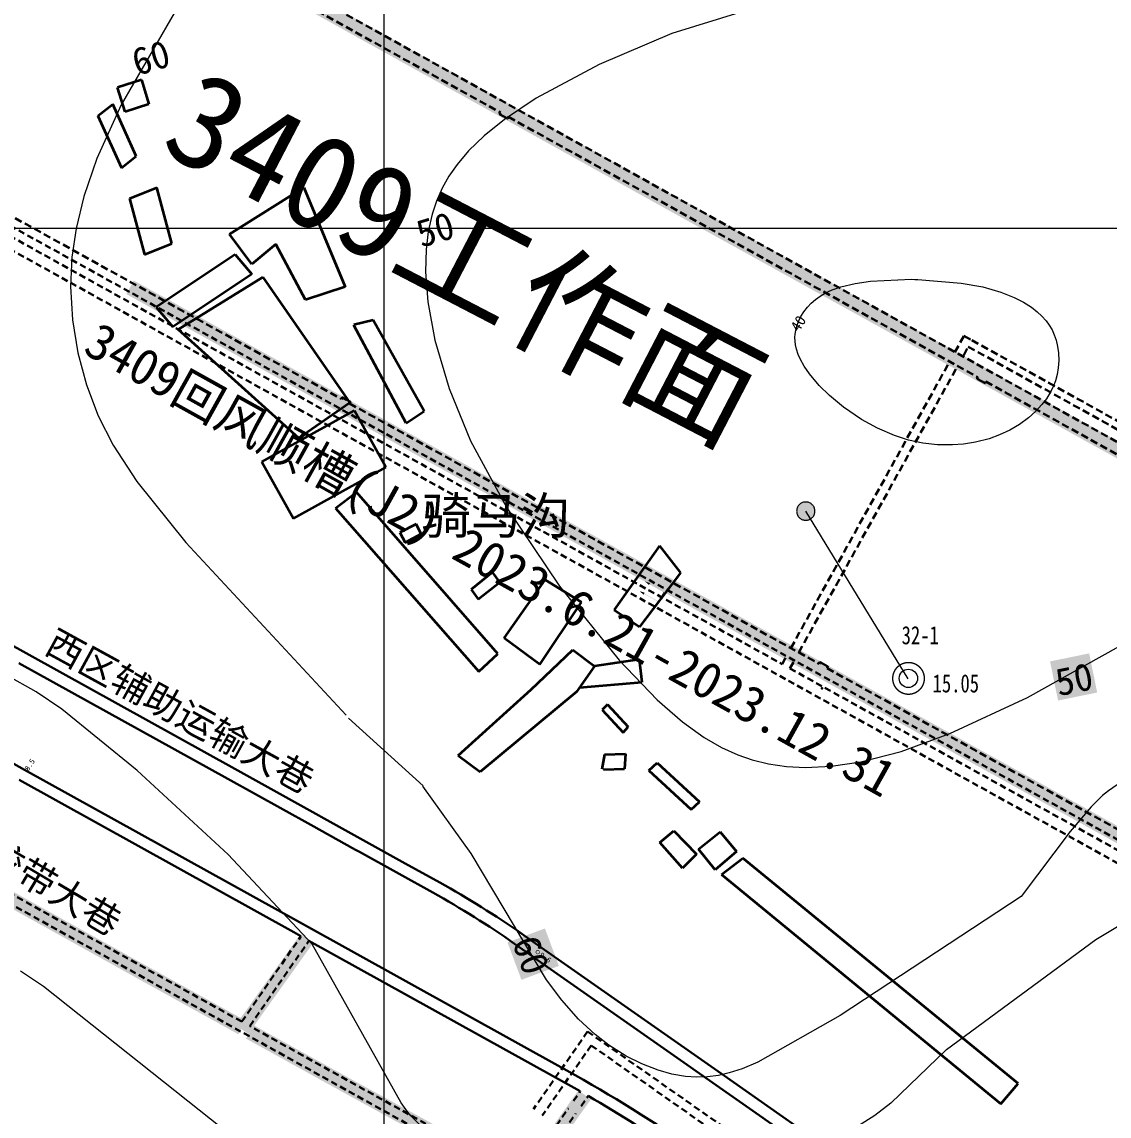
# Model space of a CAD drawing. Header units: inches. Extents: x 36473197 to 36486087, y 3899343 to 3911260.
# Drawn here: x 36479801 to 36480399, y 3906512 to 3907114 of the extents above; entities that cross this region are included whole.
import ezdxf
from ezdxf.enums import TextEntityAlignment as Align

# ---------------------------------------------------------------- set-up
doc = ezdxf.new("R2010")
doc.units = ezdxf.units.IN
doc.header["$MEASUREMENT"] = 0
for name, pattern in [('ACAD_ISO02W100', [15, 12, -3]), ('厚煤层人工分层2_1', [0.005, 0.002, -0.001, 0.002]), ('虚线', [0.0045, 0.00175, -0.001, 0.00175])]:
    doc.linetypes.add(name, pattern=pattern)
doc.layers.get('0').update_dxf_attribs({"lineweight": 0})
doc.layers.get('Defpoints').update_dxf_attribs({"lineweight": 0})
doc.layers.add('0，2022年3季度接续', color=3, linetype='Continuous')
doc.layers.add('0，2022年4季度接续', color=40, linetype='ACAD_ISO02W100')
for name, color, linetype, lineweight in [('4煤底板等值线', 7, 'Continuous', 0), ('七盘区布置', 7, 'Continuous', 0), ('四盘区辅运巷', 7, 'Continuous', 0), ('居民地', 7, 'Continuous', 0), ('巷道掘进尺', 7, 'Continuous', 0), ('巷道注记', 7, 'Continuous', 0), ('经纬网', 7, 'Continuous', 0), ('西区开拓大巷', 7, 'Continuous', 0), ('西区开拓设计', 7, 'Continuous', 0), ('钻孔', 7, 'Continuous', 0), ('钻孔变量', 7, 'Continuous', 0)]:
    doc.layers.add(name, color=color, linetype=linetype, lineweight=lineweight)
doc.layers.add('4煤等高线', color=3, linetype='Continuous', lineweight=0, true_color=0x00ff00)
doc.styles.add('仿宋', font='simfang.ttf')
doc.styles.add('仿宋_GB2312', font='')
doc.styles.add('宋体', font='SIMSUN.TTC')
doc.styles.add('新宋体', font='SIMSUN.TTC')
doc.styles.get('仿宋_GB2312').set_extended_font_data('仿宋_GB2312')
doc.dimstyles.get("Standard").update_dxf_attribs({"dimtxt": 30, "dimasz": 20, "dimexe": 0.18, "dimexo": 0.0625, "dimgap": 0.09, "dimtad": 1, "dimdec": 0, "dimzin": 0, "dimdsep": 46, "dimtxsty": '仿宋', "dimcen": 0.09, "dimclrd": 150, "dimclre": 150, "dimadec": 0, "dimazin": 0, "dimtfac": 1, "dimtdec": 0, "dimtofl": 0, "dimtmove": 0, "dimatfit": 3, "dimfxl": 1, "dimtolj": 1, "dimtzin": 0, "dimlwd": 0, "dimarcsym": 0})

# ---------------------------------------------------------------- blocks, each defined once
blk = doc.blocks.new('变坡点5_1')
at = {"true_color": 0xff0000}
for points in [[(7.09, 6.38), (2.76, -1.51), (2.5, -1.37), (6.82, 6.52)], [(7.48, 6.16), (8.4, 9.08), (6.43, 6.74)], [(6.43, 6.74), (7.48, 6.16)], [(2.56, -1.57), (-0.07, -0.13), (0.07, 0.13), (2.7, -1.31)]]:
    blk.add_hatch(color=1, dxfattribs=at).paths.add_polyline_path(points, flags=17)
blk = doc.blocks.new('临时经纬仪导线点')
at = {"color": 0, "const_width": 0.3}
blk.add_lwpolyline([(1, 0), (0.97, 0.26), (0.87, 0.5), (0.71, 0.71), (0.5, 0.87), (0.26, 0.97), (0, 1), (-0.26, 0.97), (-0.5, 0.87), (-0.71, 0.71), (-0.87, 0.5), (-0.97, 0.26), (-1, 0), (-0.97, -0.26), (-0.87, -0.5), (-0.71, -0.71), (-0.5, -0.87), (-0.26, -0.97), (0, -1), (0.26, -0.97), (0.5, -0.87), (0.71, -0.71), (0.87, -0.5), (0.97, -0.26), (1, 0)], dxfattribs=at)
blk = doc.blocks.new('*D204')
at = {"layer": 'Defpoints', "color": 0, "transparency": 16777216}
for p in [(36476925.52, 3911082.36), (36486060.15, 3904950.04), (36485936.09, 3904772.87)]:
    blk.add_point(p, dxfattribs=at)
at = {"layer": '四盘区辅运巷', "color": 150, "lineweight": -2, "transparency": 16777216}
for p, q in [((36476925.55, 3911082.41), (36477049.68, 3911259.68)), ((36485936.12, 3904772.92), (36486060.25, 3904950.19))]:
    blk.add_line(p, q, dxfattribs=at)
at = {"layer": '四盘区辅运巷', "color": 150, "lineweight": 0, "transparency": 16777216}
blk.add_line((36477065.96, 3911248.06), (36486043.76, 3904961.51), dxfattribs=at)
at = {"layer": '四盘区辅运巷', "color": 150, "transparency": 16777216}
for points in [[(36477067.87, 3911250.79), (36477064.05, 3911245.33), (36477049.58, 3911259.53)], [(36486045.68, 3904964.24), (36486041.85, 3904958.78), (36486060.15, 3904950.04)]]:
    blk.add_solid(points, dxfattribs=at)
at = {"layer": '四盘区辅运巷', "color": 0, "transparency": 16777216, "insert": (36481563.62, 3908117.29), "char_height": 30, "attachment_point": 5, "rotation": 324.99908, "style": '仿宋'}
blk.add_mtext('\\A1;1100', dxfattribs=at)

msp = doc.modelspace()

# ---------------------------------------------------------------- hatches: boundary and pattern name
at = {"layer": '4煤底板等值线', "true_color": 0xffffff}
for points in [[(36480370.49, 3906740.71), (36480366.08, 3906762.21), (36480387.58, 3906766.61), (36480391.98, 3906745.12)], [(36480067.96, 3906607.83), (36480088.53, 3906615.49), (36480096.18, 3906594.93), (36480075.62, 3906587.27)]]:
    msp.add_hatch(color=7, dxfattribs=at).paths.add_polyline_path(points, flags=17)
at = {"layer": '钻孔变量'}
msp.add_hatch(color=7, dxfattribs=at).paths.add_polyline_path([(36480226.84, 3906844.76), (36480226.86, 3906844.32), (36480226.92, 3906843.89), (36480227.01, 3906843.46), (36480227.14, 3906843.05), (36480227.31, 3906842.64), (36480227.51, 3906842.25), (36480227.75, 3906841.88), (36480228.01, 3906841.54), (36480228.31, 3906841.21), (36480228.63, 3906840.92), (36480228.98, 3906840.65), (36480229.35, 3906840.42), (36480229.74, 3906840.21), (36480230.14, 3906840.05), (36480230.56, 3906839.92), (36480230.99, 3906839.82), (36480231.42, 3906839.76), (36480231.86, 3906839.74), (36480232.3, 3906839.76), (36480232.73, 3906839.82), (36480233.16, 3906839.92), (36480233.57, 3906840.05), (36480233.98, 3906840.21), (36480234.37, 3906840.42), (36480234.74, 3906840.65), (36480235.08, 3906840.92), (36480235.41, 3906841.21), (36480235.7, 3906841.54), (36480235.97, 3906841.88), (36480236.2, 3906842.25), (36480236.41, 3906842.64), (36480236.57, 3906843.05), (36480236.7, 3906843.46), (36480236.8, 3906843.89), (36480236.86, 3906844.32), (36480236.88, 3906844.76), (36480236.88, 3906844.76), (36480236.86, 3906845.2), (36480236.8, 3906845.63), (36480236.7, 3906846.06), (36480236.57, 3906846.48), (36480236.41, 3906846.88), (36480236.2, 3906847.27), (36480235.97, 3906847.64), (36480235.7, 3906847.99), (36480235.41, 3906848.31), (36480235.08, 3906848.61), (36480234.74, 3906848.87), (36480234.37, 3906849.11), (36480233.98, 3906849.31), (36480233.57, 3906849.48), (36480233.16, 3906849.61), (36480232.73, 3906849.7), (36480232.3, 3906849.76), (36480231.86, 3906849.78), (36480231.42, 3906849.76), (36480230.99, 3906849.7), (36480230.56, 3906849.61), (36480230.14, 3906849.48), (36480229.74, 3906849.31), (36480229.35, 3906849.11), (36480228.98, 3906848.87), (36480228.63, 3906848.61), (36480228.31, 3906848.31), (36480228.01, 3906847.99), (36480227.75, 3906847.64), (36480227.51, 3906847.27), (36480227.31, 3906846.88), (36480227.14, 3906846.48), (36480227.01, 3906846.06), (36480226.92, 3906845.63), (36480226.86, 3906845.2)], flags=17)

# ---------------------------------------------------------------- linework, layer by layer
at = {"layer": '0，2022年3季度接续', "color": 2, "linetype": 'ACAD_ISO02W100', "ltscale": 5, "const_width": 8.46}
for points in [[(36479262.63, 3907511.48), (36480167.39, 3907008.85)], [(36479860.55, 3906967.73), (36480262.8, 3906744.75)]]:
    msp.add_lwpolyline(points, dxfattribs=at)
at = {"layer": '0，2022年3季度接续', "linetype": 'ACAD_ISO02W100', "ltscale": 5, "const_width": 8.46}
msp.add_lwpolyline([(36480167.39, 3907008.85), (36480527.94, 3906809.38)], dxfattribs=at)
at = {"layer": '0，2022年3季度接续', "color": 3, "linetype": 'ACAD_ISO02W100', "ltscale": 5, "true_color": 0x00ff00, "const_width": 8.46}
msp.add_lwpolyline([(36480262.8, 3906744.75), (36480665.06, 3906521.78)], dxfattribs=at)
at = {"layer": '0，2022年4季度接续', "color": 160, "linetype": 'ACAD_ISO02W100', "ltscale": 5, "const_width": 8.46}
for points in [[(36479605.73, 3906736.83), (36479868.1, 3906590.94)], [(36479922.05, 3906559.99), (36479957.72, 3906609.96)], [(36479868.1, 3906590.94), (36479922.18, 3906561.05)]]:
    msp.add_lwpolyline(points, dxfattribs=at)
at = {"layer": '0，2022年4季度接续', "color": 2, "linetype": 'ACAD_ISO02W100', "ltscale": 5, "const_width": 8.46}
msp.add_lwpolyline([(36479926.3, 3906558.68), (36479980.38, 3906528.79)], dxfattribs=at)
at = {"layer": '0，2022年4季度接续', "color": 3, "linetype": 'ACAD_ISO02W100', "ltscale": 5, "const_width": 8.46}
msp.add_lwpolyline([(36479980.38, 3906528.79), (36480064.95, 3906482.43)], dxfattribs=at)
at = {"layer": '0，2022年4季度接续', "color": 160, "linetype": 'ACAD_ISO02W100', "ltscale": 5, "const_width": 8.46, "elevation": -0.2}
msp.add_lwpolyline([(36480078.07, 3906478.89), (36480110.36, 3906524.03)], dxfattribs=at)
at = {"layer": '4煤底板等值线', "color": 7, "linetype": 'Continuous', "lineweight": 0, "flags": 128}
for points in [[(36479954.88, 3907305.39), (36479950.25, 3907265.64), (36479944.99, 3907242.27), (36479935.34, 3907213.78), (36479916.62, 3907173.68), (36479855.73, 3907067.91), (36479842.33, 3907038.55), (36479835.12, 3907017.65), (36479830.88, 3907000.12), (36479828.62, 3906984.23), (36479827.91, 3906968.1), (36479828.95, 3906949.86), (36479831.86, 3906931.79), (36479836.59, 3906914.14), (36479843.06, 3906897.15), (36479851.2, 3906881.07), (36479864.24, 3906860.97), (36479891.16, 3906827.49), (36479979.37, 3906732.61)], [(36480198, 3907119.36), (36480158.27, 3907107.22), (36480118.25, 3907090.21), (36480083.77, 3907071.58), (36480066.35, 3907060), (36480055.17, 3907051), (36480046.54, 3907042.63), (36480040.21, 3907035.15), (36480035.79, 3907028.81), (36480032.03, 3907022.15), (36480028.96, 3907015.14), (36480026.56, 3907007.83), (36480024.45, 3906998.33), (36480023.25, 3906988.48), (36480022.93, 3906976.32), (36480024.18, 3906959.71), (36480028.02, 3906938.77), (36480035.89, 3906912.13), (36480047.67, 3906883.46), (36480067.67, 3906846.65), (36480096.58, 3906803.6), (36480129.24, 3906762.86), (36480150.21, 3906741.06), (36480164.18, 3906728.97), (36480176.11, 3906720.48), (36480185.59, 3906714.99), (36480194.53, 3906710.89), (36480202.38, 3906708.13), (36480211.42, 3906705.91), (36480221.19, 3906704.5), (36480231.66, 3906703.97), (36480245.84, 3906704.64), (36480262.14, 3906707.05), (36480284.25, 3906712.71), (36480311.04, 3906722.68), (36480353.62, 3906742.42), (36480435.77, 3906788.18)], [(36480293.46, 3906972.11), (36480317.18, 3906970.08), (36480329.07, 3906967.91), (36480338.99, 3906965.07), (36480346.33, 3906962.16), (36480351.46, 3906959.54), (36480355.81, 3906956.78), (36480359.03, 3906954.3), (36480361.6, 3906951.91), (36480363.91, 3906949.31), (36480365.65, 3906946.9), (36480367.16, 3906944.34), (36480368.41, 3906941.61), (36480369.41, 3906938.75), (36480370.25, 3906935.27), (36480370.75, 3906931.7), (36480370.91, 3906927.56), (36480370.63, 3906923.43), (36480370.02, 3906919.87), (36480369.07, 3906916.42), (36480367.8, 3906913.1), (36480366.22, 3906909.93), (36480364.09, 3906906.49), (36480361.63, 3906903.26), (36480358.15, 3906899.5), (36480354.29, 3906896.08), (36480349.26, 3906892.43), (36480343.91, 3906889.3), (36480338.32, 3906886.68), (36480332.55, 3906884.57), (36480325.13, 3906882.63), (36480318.58, 3906881.59), (36480312.47, 3906881.11), (36480304.3, 3906881.21), (36480296.21, 3906882.12), (36480288.29, 3906883.83), (36480280.58, 3906886.28), (36480271.31, 3906890.26), (36480262.48, 3906895.12), (36480252.54, 3906901.89), (36480244.87, 3906908.2), (36480239.19, 3906913.83), (36480233.97, 3906920.13), (36480231.03, 3906924.44), (36480229, 3906928.07), (36480227.74, 3906930.87), (36480226.77, 3906933.73), (36480226.22, 3906936.15), (36480225.96, 3906938.11), (36480225.88, 3906940.08), (36480225.99, 3906942.05), (36480226.3, 3906944.02), (36480226.92, 3906946.46), (36480227.8, 3906948.87), (36480229.17, 3906951.66), (36480230.82, 3906954.31), (36480232.74, 3906956.8), (36480234.88, 3906959.07), (36480237.2, 3906961.1), (36480239.68, 3906962.87), (36480242.73, 3906964.63), (36480246.39, 3906966.31), (36480251.16, 3906967.96), (36480258.98, 3906969.86), (36480267.4, 3906971.14), (36480289.86, 3906972.12), (36480291.86, 3906972.11), (36480292.66, 3906972.11), (36480293.46, 3906972.11)], [(36480293.46, 3906972.11), (36480317.18, 3906970.08), (36480329.07, 3906967.91), (36480338.99, 3906965.07), (36480346.33, 3906962.16), (36480351.46, 3906959.54), (36480355.81, 3906956.78), (36480359.03, 3906954.3), (36480361.6, 3906951.91), (36480363.91, 3906949.31), (36480365.65, 3906946.9), (36480367.16, 3906944.34), (36480368.41, 3906941.61), (36480369.41, 3906938.75), (36480370.25, 3906935.27), (36480370.75, 3906931.7), (36480370.91, 3906927.56), (36480370.63, 3906923.43), (36480370.02, 3906919.87), (36480369.07, 3906916.42), (36480367.8, 3906913.1), (36480366.22, 3906909.93), (36480364.09, 3906906.49), (36480361.63, 3906903.26), (36480358.15, 3906899.5), (36480354.29, 3906896.08), (36480349.26, 3906892.43), (36480343.91, 3906889.3), (36480338.32, 3906886.68), (36480332.55, 3906884.57), (36480325.13, 3906882.63), (36480318.58, 3906881.59), (36480312.47, 3906881.11), (36480304.3, 3906881.21), (36480296.21, 3906882.12), (36480288.29, 3906883.83), (36480280.58, 3906886.28), (36480271.31, 3906890.26), (36480262.48, 3906895.12), (36480252.54, 3906901.89), (36480244.87, 3906908.2), (36480239.19, 3906913.83), (36480233.97, 3906920.13), (36480231.03, 3906924.44), (36480229, 3906928.07), (36480227.74, 3906930.87), (36480226.77, 3906933.73), (36480226.22, 3906936.15), (36480225.96, 3906938.11), (36480225.88, 3906940.08), (36480225.99, 3906942.05), (36480226.3, 3906944.02), (36480226.92, 3906946.46), (36480227.8, 3906948.87), (36480229.17, 3906951.66), (36480230.82, 3906954.31), (36480232.74, 3906956.8), (36480234.88, 3906959.07), (36480237.2, 3906961.1), (36480239.68, 3906962.87), (36480242.73, 3906964.63), (36480246.39, 3906966.31), (36480251.16, 3906967.96), (36480258.98, 3906969.86), (36480267.4, 3906971.14), (36480289.86, 3906972.12), (36480291.86, 3906972.11), (36480292.66, 3906972.11), (36480293.46, 3906972.11)], [(36480732.05, 3906819.34), (36480440.68, 3906713.79), (36480416.7, 3906702.51), (36480405.37, 3906696), (36480398.24, 3906691.15), (36480394.87, 3906688.48), (36480388.59, 3906682.39), (36480377.16, 3906668.84), (36480350.26, 3906633.12)], [(36479960.65, 3906606.83), (36479914.38, 3906656.11), (36479864.43, 3906702.29), (36479823, 3906735.96), (36479808.94, 3906745.56), (36479792.67, 3906754.71), (36479773.94, 3906762.91), (36479758.23, 3906768.02), (36479742.1, 3906771.58), (36479727.1, 3906773.33), (36479716.15, 3906773.59), (36479705.23, 3906772.91), (36479694.41, 3906771.25), (36479683.87, 3906768.57), (36479675.09, 3906765.4), (36479668.01, 3906762.06), (36479661.46, 3906758.14), (36479656.48, 3906754.43), (36479651.98, 3906750.33), (36479647.14, 3906744.93), (36479643.53, 3906740.07), (36479638.4, 3906731.7), (36479573.85, 3906569.28)], [(36479960.65, 3906606.83), (36479914.38, 3906656.11), (36479864.43, 3906702.29), (36479823, 3906735.96), (36479808.94, 3906745.56), (36479792.67, 3906754.71)], [(36480021.55, 3906693.81), (36479980.59, 3906731.1)], [(36480021.55, 3906693.81), (36479980.59, 3906731.1)], [(36480350.26, 3906633.12), (36480250.81, 3906567.58), (36480205.44, 3906542.02), (36480196.9, 3906538.41), (36480189.67, 3906536.1), (36480183.81, 3906534.79), (36480177.89, 3906534), (36480171.89, 3906533.81), (36480165.85, 3906534.21), (36480158.28, 3906535.49), (36480150.74, 3906537.58), (36480141.85, 3906541.03), (36480133.24, 3906545.36), (36480123.72, 3906551.37), (36480116.18, 3906557.17), (36480106.99, 3906565.65), (36480097.77, 3906576.07), (36480089.47, 3906587.2), (36480047.98, 3906656.76), (36480021.48, 3906693.7)], [(36480309.16, 3906549), (36480391.27, 3906609.5), (36480423.85, 3906629.1), (36480452.79, 3906642.78), (36480486.82, 3906654.79), (36480529.79, 3906665.06), (36480583.46, 3906671.91), (36480629.48, 3906673.59), (36480701.75, 3906667.6), (36480917.63, 3906631.56)], [(36480309.16, 3906549), (36480278.55, 3906519.47), (36480269.78, 3906512.74), (36480241.73, 3906494.89), (36480184.33, 3906465.35), (36480168.85, 3906459.03), (36480156.23, 3906455.06), (36480145.15, 3906452.58), (36480135.72, 3906451.37), (36480127.95, 3906451.07), (36480120.3, 3906451.51), (36480114.28, 3906452.43), (36480108.38, 3906453.88), (36480101.15, 3906456.42), (36480092.68, 3906460.33), (36480045.15, 3906488.34), (36480028.08, 3906500.45), (36480020.23, 3906507.15), (36480014.81, 3906512.62), (36480013.15, 3906514.57), (36480009.46, 3906519.72), (36479960.65, 3906606.83)], [(36479800.38, 3906592.28), (36479812.91, 3906583.87), (36479964.46, 3906463.47)]]:
    msp.add_lwpolyline(points, dxfattribs=at)
at = {"layer": '4煤等高线', "color": 7, "linetype": 'Continuous', "lineweight": 5}
msp.add_line((36480288.04, 3906752.66), (36480231.86, 3906844.76), dxfattribs=at)
at = {"layer": '4煤等高线', "color": 7, "linetype": 'Continuous'}
msp.add_line((36480288.04, 3906752.66), (36480231.86, 3906844.76), dxfattribs=at)
at = {"layer": '七盘区布置', "color": 7, "linetype": '厚煤层人工分层2_1', "lineweight": 30, "ltscale": 2000}
msp.add_line((36480712.48, 3906711.2), (36479264.07, 3907514.07), dxfattribs=at)
at = {"layer": '七盘区布置', "color": 30, "linetype": '厚煤层人工分层2_1', "lineweight": 30, "ltscale": 2000, "true_color": 0xff8000}
for p, q in [((36480313.83, 3906932.17), (36480318.78, 3906941.09)), ((36480318.78, 3906941.09), (36480323.15, 3906938.66)), ((36480318.64, 3906930.54), (36480320.63, 3906934.12)), ((36480223.64, 3906769.51), (36480310.92, 3906926.93)), ((36480318.21, 3906929.75), (36480318.64, 3906930.54)), ((36480228.01, 3906767.08), (36480315.3, 3906924.5)), ((36480218.79, 3906760.76), (36480221.21, 3906765.13)), ((36480223.16, 3906758.34), (36480225.59, 3906762.71))]:
    msp.add_line(p, q, dxfattribs=at)
at = {"layer": '七盘区布置', "color": 7, "linetype": '虚线', "lineweight": 30, "ltscale": 2000, "flags": 128}
msp.add_lwpolyline([(36479380.89, 3907230.93), (36480716.53, 3906490.58)], dxfattribs=at)
at = {"layer": '七盘区布置', "color": 30, "linetype": '虚线', "lineweight": 30, "ltscale": 2000, "true_color": 0xff8000, "flags": 128}
for points in [[(36479390.29, 3907220.01), (36480218.79, 3906760.76)], [(36479534.5, 3907132.86), (36480412.21, 3906646.34)], [(36480223.16, 3906758.34), (36480319.28, 3906705.06), (36480415.06, 3906651.97)]]:
    msp.add_lwpolyline(points, dxfattribs=at)
at = {"layer": '七盘区布置', "color": 7, "linetype": '厚煤层人工分层2_1', "lineweight": 30, "ltscale": 2000, "flags": 128}
for points in [[(36479806.05, 3907206.78), (36480064.06, 3907063.77)], [(36480068.43, 3907061.34), (36480326.45, 3906918.32)], [(36479718.78, 3907049.35), (36479976.8, 3906906.33)], [(36480330.82, 3906915.9), (36480588.83, 3906772.88)], [(36479981.17, 3906903.91), (36480239.18, 3906760.89)], [(36480243.55, 3906758.47), (36480501.57, 3906615.45)]]:
    msp.add_lwpolyline(points, dxfattribs=at)
at = {"layer": '七盘区布置', "color": 7, "linetype": 'Continuous', "lineweight": 30, "flags": 128}
for points in [[(36480064.06, 3907063.77), (36480063.58, 3907062.89), (36480067.95, 3907060.47), (36480068.43, 3907061.34)], [(36480326.45, 3906918.32), (36480325.96, 3906917.45), (36480330.34, 3906915.02), (36480330.82, 3906915.9)], [(36479976.8, 3906906.34), (36479977.28, 3906907.21), (36479981.65, 3906904.79), (36479981.17, 3906903.91)], [(36479976.8, 3906906.34), (36479977.28, 3906907.21), (36479981.65, 3906904.79), (36479981.17, 3906903.91)], [(36480239.18, 3906760.89), (36480239.67, 3906761.77), (36480244.04, 3906759.34), (36480243.55, 3906758.47)]]:
    msp.add_lwpolyline(points, dxfattribs=at)
at = {"layer": '七盘区布置', "color": 30, "linetype": '厚煤层人工分层2_1', "lineweight": 30, "ltscale": 2000, "true_color": 0xff8000, "flags": 128}
for points in [[(36480323.15, 3906938.66), (36480717.42, 3906720.12)], [(36480321.15, 3906935.08), (36480417.28, 3906881.76), (36480452.37, 3906862.3), (36480517.4, 3906826.23), (36480715.38, 3906716.43)]]:
    msp.add_lwpolyline(points, dxfattribs=at)
at = {"layer": '七盘区布置', "color": 30, "lineweight": 30, "true_color": 0xff8000}
msp.add_point((36480240.69, 3906747.4), dxfattribs=at)
at = {"layer": '居民地', "color": 254, "linetype": 'Continuous', "lineweight": 35, "true_color": 0xd7d7d7}
for p, q in [((36479866.76, 3907081.69), (36479853.74, 3907077.53)), ((36479866.76, 3907081.69), (36479870.91, 3907068.34)), ((36479857.9, 3907064.18), (36479853.74, 3907077.53)), ((36479842.93, 3907061.96), (36479851.09, 3907068.32)), ((36479863.95, 3907039.72), (36479851.09, 3907068.32)), ((36479870.91, 3907068.34), (36479857.9, 3907064.18)), ((36479842.93, 3907061.96), (36479855.8, 3907033.36)), ((36479855.8, 3907033.36), (36479863.95, 3907039.72)), ((36479860.23, 3907016.45), (36479875.31, 3907022.49)), ((36479883.51, 3906991.73), (36479875.31, 3907022.49)), ((36479915.12, 3906996.85), (36479956.13, 3907022.64)), ((36479956.13, 3907022.64), (36479978.69, 3906967.99)), ((36479860.23, 3907016.45), (36479868.42, 3906985.69)), ((36479868.42, 3906985.69), (36479883.51, 3906991.73)), ((36479927.42, 3906980.46), (36479915.12, 3906996.85)), ((36479918.36, 3906985.74), (36479874.91, 3906956.78)), ((36479918.36, 3906985.74), (36479927.5, 3906974.94)), ((36479940.7, 3906991.34), (36479927.42, 3906980.46)), ((36479957.04, 3906960.84), (36479940.7, 3906991.34)), ((36479927.5, 3906974.94), (36479884.05, 3906945.98)), ((36479887.02, 3906944.52), (36479933.52, 3906973.25)), ((36479933.52, 3906973.25), (36479981.26, 3906904.22)), ((36479978.69, 3906967.99), (36479957.04, 3906960.84)), ((36479874.91, 3906956.78), (36479884.05, 3906945.98)), ((36479994.13, 3906949.6), (36479983.49, 3906947.15)), ((36480022.23, 3906899.74), (36479994.13, 3906949.6)), ((36479953.29, 3906884.77), (36479887.02, 3906944.52)), ((36480012.32, 3906893.04), (36479983.51, 3906947.02)), ((36479981.26, 3906904.22), (36479953.29, 3906884.77)), ((36479932.97, 3906871.81), (36479983.87, 3906900.02)), ((36479983.87, 3906900.02), (36480001.18, 3906869.08)), ((36480012.32, 3906893.04), (36480022.23, 3906899.74)), ((36479932.97, 3906871.81), (36479950.4, 3906840.78)), ((36479950.4, 3906840.78), (36480001.3, 3906868.99)), ((36479973.47, 3906846.34), (36479984.93, 3906855.1)), ((36480062.63, 3906766.3), (36479984.93, 3906855.1)), ((36479973.47, 3906846.34), (36480052.22, 3906756.72)), ((36480017.81, 3906837.65), (36480008.87, 3906832.97)), ((36480020.57, 3906832.33), (36480017.81, 3906837.65)), ((36480008.87, 3906832.97), (36480011.74, 3906827.62)), ((36480011.74, 3906827.62), (36480020.57, 3906832.33)), ((36480151.44, 3906825.69), (36480126.6, 3906790.62)), ((36480151.44, 3906825.69), (36480162.93, 3906810.87)), ((36480059.64, 3906811.15), (36480047.96, 3906801.8)), ((36480063.7, 3906805.69), (36480059.64, 3906811.15)), ((36480051.89, 3906796.43), (36480063.7, 3906805.69)), ((36480066.11, 3906774.9), (36480088.71, 3906807)), ((36480088.71, 3906807), (36480108.64, 3906794.8)), ((36480162.93, 3906810.87), (36480140.46, 3906781.15)), ((36480047.96, 3906801.8), (36480051.89, 3906796.43)), ((36480085.73, 3906760.44), (36480108.64, 3906794.8)), ((36480126.6, 3906790.62), (36480140.46, 3906781.15)), ((36480085.73, 3906760.44), (36480066.11, 3906774.9)), ((36480052.22, 3906756.72), (36480062.63, 3906766.3)), ((36480081, 3906746.71), (36480103.8, 3906768.62)), ((36480103.8, 3906768.62), (36480115.8, 3906759.58)), ((36480140.32, 3906763.19), (36480115.8, 3906759.58)), ((36480140.32, 3906763.19), (36480141.74, 3906750.81)), ((36480115.8, 3906759.58), (36480105.91, 3906745.49)), ((36480040.93, 3906710.53), (36480081, 3906746.71)), ((36480105.91, 3906745.49), (36480052.93, 3906701.5)), ((36480107.52, 3906747.79), (36480141.74, 3906750.81)), ((36480122.9, 3906738.61), (36480120.04, 3906735.56)), ((36480120.04, 3906735.56), (36480131.43, 3906723.18)), ((36480122.9, 3906738.61), (36480134.29, 3906726.23)), ((36480131.43, 3906723.18), (36480134.29, 3906726.23)), ((36480040.93, 3906710.53), (36480052.93, 3906701.5)), ((36480121.3, 3906711.03), (36480119.87, 3906703.06)), ((36480121.3, 3906711.03), (36480132.83, 3906711.45)), ((36480132.83, 3906711.45), (36480132.22, 3906703.18)), ((36480120.68, 3906702.76), (36480132.22, 3906703.18)), ((36480145.61, 3906702.24), (36480150.2, 3906706.44)), ((36480150.2, 3906706.44), (36480173.48, 3906685.05)), ((36480145.61, 3906702.24), (36480168.89, 3906680.84)), ((36480168.89, 3906680.84), (36480173.48, 3906685.05)), ((36480151.57, 3906662.67), (36480159.34, 3906669.04)), ((36480159.34, 3906669.04), (36480171.85, 3906656.22)), ((36480172.93, 3906659.03), (36480184.87, 3906668.61)), ((36480184.87, 3906668.61), (36480193.7, 3906657.82)), ((36480164.09, 3906648.7), (36480151.57, 3906662.67)), ((36480171.85, 3906656.22), (36480164.09, 3906648.7)), ((36480182.13, 3906647.79), (36480172.93, 3906659.03)), ((36480193.7, 3906657.82), (36480182.13, 3906647.79)), ((36480185.48, 3906645.11), (36480197.24, 3906654.17)), ((36480348.61, 3906530.35), (36480197.24, 3906654.17)), ((36480185.48, 3906645.11), (36480338.99, 3906519.09)), ((36480338.99, 3906519.09), (36480348.61, 3906530.35))]:
    msp.add_line(p, q, dxfattribs=at)
at = {"layer": '巷道掘进尺', "color": 3, "true_color": 0x00ff00, "const_width": 0.3}
msp.add_lwpolyline([(36479802.86, 3906702.69, -1), (36479802.52, 3906702.69, -1), (36479802.86, 3906702.69)], format="xyb", dxfattribs=at)
at = {"layer": '经纬网', "color": 7, "linetype": 'Continuous', "lineweight": 9}
for p, q in [((36480000, 3908673.14), (36480000, 3901829.02)), ((36482389.41, 3907000), (36475092.9, 3907000))]:
    msp.add_line(p, q, dxfattribs=at)
at = {"layer": '西区开拓大巷', "color": 30, "linetype": 'Continuous', "lineweight": 30, "true_color": 0xff8000}
for p, q in [((36479950.53, 3906613.38, 0), (36479799.57, 3906697.06, 0)), ((36479953.6, 3906618.92, 0), (36479802.64, 3906702.6, 0)), ((36480100.63, 3906537.42, 0), (36479953.6, 3906618.92, 0)), ((36479954.45, 3906611.21, 0), (36479950.53, 3906613.38, 0)), ((36480107.96, 3906526.01, 0), (36479958.84, 3906608.77, 0)), ((36480150.27, 3906552.09), (36480258.93, 3906476, 275.78)), ((36480185.33, 3906535.74), (36480470.9, 3906335.79))]:
    msp.add_line(p, q, dxfattribs=at)
at = {"layer": '西区开拓大巷', "color": 30, "linetype": '虚线', "lineweight": 30, "ltscale": 2000, "true_color": 0xff8000}
for p, q in [((36479921.93, 3906564.3), (36479954.45, 3906611.21)), ((36479926.32, 3906561.86), (36479958.84, 3906608.77))]:
    msp.add_line(p, q, dxfattribs=at)
at = {"layer": '西区开拓大巷', "color": 30, "linetype": 'Continuous', "lineweight": 30, "true_color": 0xff8000, "flags": 128}
for points in [[(36479918.11, 3906703.13), (36480011.68, 3906651.26)], [(36479914.25, 3906697.62), (36479959.88, 3906672.33)], [(36479959.88, 3906672.33), (36479984.36, 3906658.76)], [(36479984.36, 3906658.76), (36479986.56, 3906657.54)], [(36479986.56, 3906657.54), (36480008.43, 3906645.41)]]:
    msp.add_lwpolyline(points, dxfattribs=at)
for points in [[(36480011.68, 3906651.26), (36480030.79, 3906640.67, -0.026185), (36480075.75, 3906612.57), (36480086.41, 3906605.11)], [(36480008.43, 3906645.41), (36480026.93, 3906635.16, -0.026185), (36480071.89, 3906607.06), (36480082.55, 3906599.6)]]:
    msp.add_lwpolyline(points, format="xyb", dxfattribs=at)
at = {"layer": '西区开拓大巷', "color": 30, "linetype": 'Continuous', "lineweight": 30, "true_color": 0xff8000, "elevation": 2601.79, "flags": 128}
for points in [[(36480185.33, 3906535.74), (36480086.41, 3906605.11)], [(36480150.27, 3906552.09), (36480082.5, 3906599.54)]]:
    msp.add_lwpolyline(points, dxfattribs=at)
at = {"layer": '西区开拓大巷', "color": 30, "linetype": 'Continuous', "lineweight": 30, "true_color": 0xff8000}
for centre, start, end in [((36479712.79, 3905837.72), 55.00006, 61), ((36479709.43, 3905832.35), 55.36087, 59.76187)]:
    msp.add_arc(centre, 800, start, end, dxfattribs=at)
at = {"layer": '西区开拓设计', "color": 30, "linetype": '虚线', "lineweight": 30, "ltscale": 2000, "true_color": 0xff8000}
for p, q in [((36480089.69, 3906465.58), (36477787.48, 3907741.72)), ((36479955.9, 3906688.5), (36479955.9, 3906688.5)), ((36479921.93, 3906564.3), (36479734.6, 3906668.13)), ((36480061.62, 3906486.86), (36479926.32, 3906561.86)), ((36480111.98, 3906558.8), (36480082.16, 3906516.2)), ((36480111.99, 3906558.8), (36480198.52, 3906498.14)), ((36480114, 3906551.21), (36480087.08, 3906512.76)), ((36480114, 3906551.21), (36480202.01, 3906489.59)), ((36480104.28, 3906520.76), (36480107.96, 3906526.01)), ((36480108.38, 3906517.89), (36480112.3, 3906523.5)), ((36480094.86, 3906507.3), (36480101.42, 3906516.67)), ((36480098.96, 3906504.44), (36480105.51, 3906513.8))]:
    msp.add_line(p, q, dxfattribs=at)
at = {"layer": '西区开拓设计', "color": 30, "lineweight": 30, "ltscale": 2000, "true_color": 0xff8000}
msp.add_line((36479802.64, 3906702.6, 0), (36479139.06, 3907070.43, 0), dxfattribs=at)
at = {"layer": '西区开拓设计', "color": 7, "linetype": '虚线', "lineweight": 30, "ltscale": 2000, "flags": 128}
msp.add_lwpolyline([(36479976.75, 3906906.25), (36479977.23, 3906907.12), (36479981.61, 3906904.7), (36479981.12, 3906903.82)], dxfattribs=at)
at = {"layer": '西区开拓设计', "color": 30, "linetype": 'Continuous', "lineweight": 30, "true_color": 0xff8000, "flags": 128}
for points in [[(36479725.55, 3906809.84), (36479918.11, 3906703.13)], [(36479799.48, 3906761.23), (36479914.25, 3906697.62)]]:
    msp.add_lwpolyline(points, dxfattribs=at)
at = {"layer": '钻孔', "color": 7, "const_width": 0.75}
msp.add_lwpolyline([(36480297.02, 3906752.87, -1), (36480279.61, 3906752.87, -1), (36480297.02, 3906752.87)], format="xyb", dxfattribs=at)
at = {"layer": '钻孔', "color": 7, "linetype": 'Continuous', "lineweight": 0}
msp.add_circle((36480288.25, 3906752.87), 5.02, dxfattribs=at)
at = {"layer": '钻孔变量', "color": 7}
msp.add_lwpolyline([(36480226.84, 3906844.76), (36480226.86, 3906844.32), (36480226.92, 3906843.89), (36480227.01, 3906843.46), (36480227.14, 3906843.05), (36480227.31, 3906842.64), (36480227.51, 3906842.25), (36480227.75, 3906841.88), (36480228.01, 3906841.54), (36480228.31, 3906841.21), (36480228.63, 3906840.92), (36480228.98, 3906840.65), (36480229.35, 3906840.42), (36480229.74, 3906840.21), (36480230.14, 3906840.05), (36480230.56, 3906839.92), (36480230.99, 3906839.82), (36480231.42, 3906839.76), (36480231.86, 3906839.74), (36480232.3, 3906839.76), (36480232.73, 3906839.82), (36480233.16, 3906839.92), (36480233.57, 3906840.05), (36480233.98, 3906840.21), (36480234.37, 3906840.42), (36480234.74, 3906840.65), (36480235.08, 3906840.92), (36480235.41, 3906841.21), (36480235.7, 3906841.54), (36480235.97, 3906841.88), (36480236.2, 3906842.25), (36480236.41, 3906842.64), (36480236.57, 3906843.05), (36480236.7, 3906843.46), (36480236.8, 3906843.89), (36480236.86, 3906844.32), (36480236.88, 3906844.76), (36480236.88, 3906844.76), (36480236.86, 3906845.2), (36480236.8, 3906845.63), (36480236.7, 3906846.06), (36480236.57, 3906846.48), (36480236.41, 3906846.88), (36480236.2, 3906847.27), (36480235.97, 3906847.64), (36480235.7, 3906847.99), (36480235.41, 3906848.31), (36480235.08, 3906848.61), (36480234.74, 3906848.87), (36480234.37, 3906849.11), (36480233.98, 3906849.31), (36480233.57, 3906849.48), (36480233.16, 3906849.61), (36480232.73, 3906849.7), (36480232.3, 3906849.76), (36480231.86, 3906849.78), (36480231.42, 3906849.76), (36480230.99, 3906849.7), (36480230.56, 3906849.61), (36480230.14, 3906849.48), (36480229.74, 3906849.31), (36480229.35, 3906849.11), (36480228.98, 3906848.87), (36480228.63, 3906848.61), (36480228.31, 3906848.31), (36480228.01, 3906847.99), (36480227.75, 3906847.64), (36480227.51, 3906847.27), (36480227.31, 3906846.88), (36480227.14, 3906846.48), (36480227.01, 3906846.06), (36480226.92, 3906845.63), (36480226.86, 3906845.2), (36480226.84, 3906844.76)], dxfattribs=at)

# ---------------------------------------------------------------- block references
at = {"layer": '七盘区布置', "color": 30, "lineweight": 30, "true_color": 0xff8000, "yscale": -1, "rotation": 212.2647454342373}
msp.add_blockref('变坡点5_1', (36480152.36, 3906797.67), dxfattribs=at)
msp.add_blockref('变坡点5_1', (36480152.36, 3906797.67), dxfattribs=at)
at = {"layer": '七盘区布置', "color": 30, "lineweight": 30, "true_color": 0xff8000, "rotation": 89.1492882614291}
msp.add_blockref('变坡点5_1', (36480152.36, 3906797.67), dxfattribs=at)
msp.add_blockref('变坡点5_1', (36480152.36, 3906797.67), dxfattribs=at)
at = {"layer": '西区开拓大巷', "color": 7, "lineweight": 30}
msp.add_blockref('临时经纬仪导线点', (36480084.58, 3906602.51), dxfattribs=at)

# ---------------------------------------------------------------- texts
at = {"layer": '4煤底板等值线', "color": 7, "style": '新宋体'}
for s, p in [('60', (36479864.37, 3907083.77)), ('50', (36480020.58, 3906989.42))]:
    msp.add_text(s, height=15, rotation=16.71725, dxfattribs=at).set_placement(p)
at = {"layer": '4煤底板等值线', "color": 18, "true_color": 0x000000, "style": '宋体'}
for s, rotation, p in [('50', 11.57253, (36480379.3, 3906752.33)), ('60', 290.42829, (36480080.8, 3906600.9))]:
    msp.add_text(s, height=15, rotation=rotation, dxfattribs=at).set_placement(p, align=Align.MIDDLE)
at = {"layer": '4煤底板等值线', "color": 7, "insert": (36480222.98, 3906946.04), "char_height": 6, "width": 8.7777, "attachment_point": 1, "rotation": 57.9687, "style": '宋体'}
msp.add_mtext('\\pxsm0.96,ql;40\\P', dxfattribs=at)
at = {"layer": '居民地', "color": 254, "lineweight": 35, "true_color": 0xd7d7d7, "style": '仿宋_GB2312'}
msp.add_text('骑马沟', height=20, dxfattribs=at).set_placement((36480020.57, 3906832.33))
at = {"layer": '巷道掘进尺', "style": '宋体'}
msp.add_text('8.5', height=3, rotation=57.03887, dxfattribs=at).set_placement((36479804.83, 3906701.77))
at = {"layer": '巷道注记', "color": 1, "true_color": 0xff0000, "style": '宋体'}
for s, height, rotation, p in [('3409工作面', 52, 332.5349, (36479875.59, 3907043.24)), ('3409回风顺槽(J2) 2023.6.21-2023.12.31', 20, 330.89288, (36479833.93, 3906931.96, -394.2))]:
    msp.add_text(s, height=height, rotation=rotation, dxfattribs=at).set_placement(p)
at = {"layer": '巷道注记', "style": '仿宋'}
for s, rotation, p in [('西区辅助运输大巷', 331.26583, (36479812.68, 3906767.64, -394.1)), ('西区胶带大巷', 329.30111, (36479744.3, 3906673.42, -394.1))]:
    msp.add_text(s, height=15, rotation=rotation, dxfattribs=at).set_placement(p)
at = {"layer": '西区开拓大巷', "color": 7, "lineweight": 30, "style": '宋体'}
msp.add_text('9.6', height=3, rotation=324.82609, dxfattribs=at).set_placement((36480085.22, 3906600.22, -0.35))
at = {"layer": '钻孔', "color": 7, "style": '宋体', "width": 0.75}
for s, p in [('32-1', (36480284.53, 3906771.62)), ('15.05', (36480301.55, 3906745.15))]:
    msp.add_text(s, height=10, dxfattribs=at).set_placement(p)

# ---------------------------------------------------------------- dimensions: what is measured, and where the dimension line sits
at = {"layer": '四盘区辅运巷'}
dim = msp.add_aligned_dim(p1=(36476925.52, 3911082.36), p2=(36485936.09, 3904772.87), distance=216.29, text='1100', dimstyle='Standard', dxfattribs=at)
dim.commit()
dim.dimension.update_dxf_attribs({"geometry": '*D204', "text_midpoint": (36481563.62, 3908117.29)})

doc.saveas('drawing.dxf')
